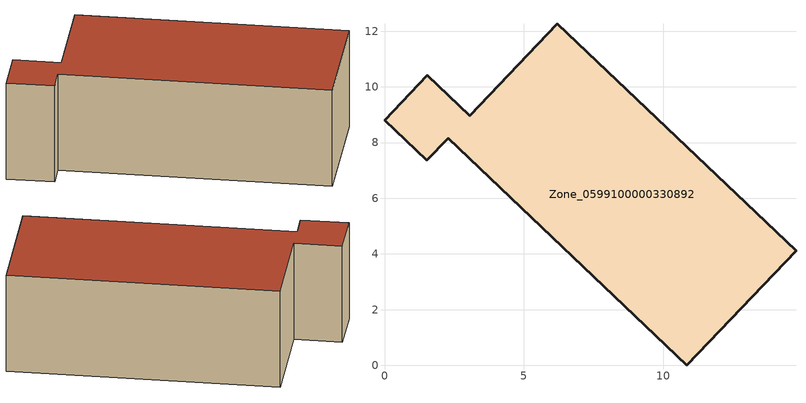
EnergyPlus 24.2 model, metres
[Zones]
Zone_0599100000330892
 floor ground (C_G): 10.85,0 2.28,8.16 1.52,7.36 0,8.8 1.54,10.42 3.05,8.97 6.2,12.27 14.77,4.11 z3.16
 wall outside (C_F): 3.05,8.97 1.54,10.42 0,8.8 1.52,7.36 2.28,8.16 10.85,0 14.77,4.11 6.2,12.27 3.05,8.97 z3.16:7.76
 roof outside (C_R): 10.85,0 14.77,4.11 6.2,12.27 3.05,8.97 1.54,10.42 0,8.8 1.52,7.36 2.28,8.16 z7.76
[BUILDING]
Pand.0599100000330892: North Axis=0; Terrain=City; Loads Convergence Tolerance Value=0.04; Temperature Convergence Tolerance Value=0.4; Solar Distribution=FullExterior; Maximum Number of Warmup Days=25; Minimum Number of Warmup Days=1
[Site:Location]
Rotterdam.The.Hague.AP_ZH_NLD Design_Conditions: Latitude=51.96; Longitude=4.45; Time Zone=1; Elevation=-4.5
[SITE:GROUNDTEMPERATURE:BUILDINGSURFACE]
18, 18, 18, 18, 18, 18, 18, 18, 18, 18, 18, 18
[MATERIAL] Thermal Absorptance=0.9; Solar Absorptance=0.7; Visible Absorptance=0.7
Name | Roughness | Thickness | Conductivity | Density | Specific Heat
G.TC.1975-1991 | MediumSmooth | 0.15 | 0.288461 | 540 | 1210
F.TC.1975-1991 | Rough | 0.3 | 0.230769 | 1920 | 840
R.TC.1975-1991 | MediumRough | 0.2 | 0.153846 | 1500 | 1000
[CONSTRUCTION]
C_G: G.TC.1975-1991
C_F: F.TC.1975-1991
C_R: R.TC.1975-1991
[ZONE]
Zone_0599100000330892: Type=1; Multiplier=1; Ceiling Height=Autocalculate; Volume=Autocalculate; Floor Area=autocalculate; Part of Total Floor Area=Yes
[ZONEINFILTRATION:DESIGNFLOWRATE]
Infil_Zone_0599100000330892: Zone or ZoneList or Space or SpaceList=Zone_0599100000330892; Schedule=AlwaysOn; Design Flow Rate Calculation Method=Flow/Area; Flow Rate per Floor Area=0.003; Constant Term Coefficient=1; Temperature Term Coefficient=0; Velocity Term Coefficient=0; Velocity Squared Term Coefficient=0
[HVACTEMPLATE:ZONE:IDEALLOADSAIRSYSTEM]
Zone_0599100000330892: Maximum Heating Supply Air Temperature=50; Minimum Cooling Supply Air Temperature=13; Maximum Heating Supply Air Humidity Ratio=0.0156; Minimum Cooling Supply Air Humidity Ratio=0.0077; Heating Limit=NoLimit; Cooling Limit=NoLimit; Dehumidification Control Type=ConstantSensibleHeatRatio; Cooling Sensible Heat Ratio=0.7; Dehumidification Setpoint=60; Humidification Control Type=None; Humidification Setpoint=30; Outdoor Air Method=None; Outdoor Air Flow Rate per Person=0.00944; Outdoor Air Flow Rate per Zone Floor Area=0; Outdoor Air Flow Rate per Zone=0; Demand Controlled Ventilation Type=None; Outdoor Air Economizer Type=NoEconomizer; Heat Recovery Type=None; Sensible Heat Recovery Effectiveness=0.7; Latent Heat Recovery Effectiveness=0.65
[ZONECONTROL:THERMOSTAT]
ThermostatControl_Zone_0599100000330892: Zone or ZoneList=Zone_0599100000330892; Control Type Schedule=DualSetpointControlType; Control 1=Thermostat_Zone_0599100000330892; Temperature Difference Between Cutout And Setpoint=0
[THERMOSTATSETPOINT:DUALSETPOINT]
Thermostat_Zone_0599100000330892: Heating Setpoint Temperature Schedule=HeatingSetpoint_Zone_0599100000330892; Cooling Setpoint Temperature Schedule=CoolingSetpoint_Zone_0599100000330892
[SCHEDULE:COMPACT]
HeatingSetpoint_Zone_0599100000330892: Through: 12/31, For: AllDays, Until: 24:00, 21
CoolingSetpoint_Zone_0599100000330892: Through: 12/31, For: AllDays, Until: 24:00, 24
DualSetpointControlType: Through: 12/31, For: AllDays, Until: 24:00, 4
AlwaysOn: Through: 12/31, For: AllDays, Until: 24:00, 1
